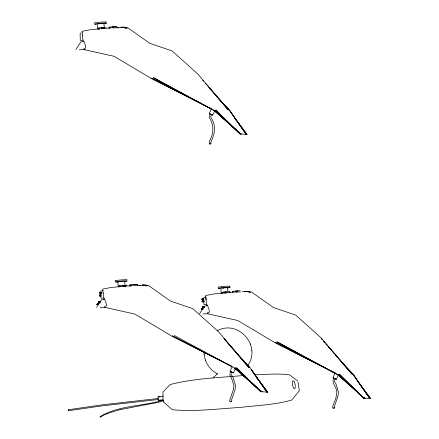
<?xml version="1.0" encoding="UTF-8"?>
<svg xmlns="http://www.w3.org/2000/svg" width="439" height="439" viewBox="0 0 439 439"><rect width="100%" height="100%" fill="white"/><g stroke="black" fill="none" stroke-linecap="round" stroke-linejoin="round"><path stroke-width="0.66" d="M100.471 292.489L100.427 295.727C97.765 295.699 101.996 296.33 100.564 295.738L100.608 292.5L99.56 292.319L101.146 292.275M101.135 292.325L101.047 293.85L100.992 292.583L100.103 292.506L100.059 295.743L100.948 295.809M217.568 373.935C209.441 369.912 203.855 361.132 204.13 352.029M217.091 330.836C237.943 319.076 261.699 345.625 247.876 365.286M231.649 373.798L231.572 375.043L233.142 377.759L235.518 385.59L235.074 389.623L231.6 399.726C233.142 402.618 228.313 402.25 229.981 399.419L233.515 389.25L233.905 385.788L231.693 378.489L229.959 375.285L230.069 373.359L231.166 371.773M203.438 301.818L202.055 301.741L202.412 301.511L202.346 299.244C200.096 298.739 206.401 299.168 202.5 299.255L202.544 300.742L203.021 300.72C204.667 302.098 202.253 301.352 204.064 301.286M202.609 301.758L202.823 299.222L201.891 299.206M202.368 299.178L203.734 299.008M100.948 296.007L100.108 295.699M295.2 388.175L295.249 384.833L294.196 381.299M163.368 396.252L158.117 396.812L157.947 397.525L158.397 400.28L162.907 400.56M158.188 398.502L101.843 404.884L68.259 409.752L68.221 410.191L68.424 410.739L101.963 405.883L158.221 399.506M202.917 307.223L202.609 306.746L204.376 307.086L202.939 307.152L203.35 307.262L201.819 309.325L202.324 309.363L202.642 308.793L202.807 309.308M202.505 308.546L203.109 306.943L203.981 306.757M201.885 309.358L201.523 308.836L202.297 309.133M100.69 416.809C100.613 417.215 100.059 417.034 100.032 416.693C117.004 406.102 139.328 406.371 158.364 401.46L162.15 400.214M98.248 304.743L96.893 304.254L98.32 304.666L97.568 304.156L98.918 302.027M97.288 304.584L97.085 304.079M99.17 301.741L98.824 301.209L100.871 301.774L99.214 301.538L99.505 301.796L97.815 304.457L96.942 304.298M99.774 302.559L100.191 301.648L100.586 301.977M214.611 111.056L212.706 115.139L209.304 113.608L211.335 108.795M235.348 368.809L233.444 372.892L230.041 371.361L232.072 366.549M338.266 375.257L336.367 379.34L332.96 377.809L334.995 372.996M333.865 378.16C330.77 382.918 337.163 387.264 336.823 392.236C336.664 396.999 334.655 401.504 332.899 405.866C331.297 408.824 336.011 408.989 334.518 406.174L337.992 396.071L338.436 392.038L336.06 384.207L334.496 381.491L334.567 380.245L335.319 378.841L333.887 378.188M201.902 308.804L202.961 306.932L203.35 307.262M202.247 308.469L201.49 309.029M204.19 307.278L203.504 307.267L202.807 308.502L203.059 309.166M97.425 304.134L99.11 301.467L98.72 301.368M97.568 304.156L97.957 304.485L99.648 301.818M75.87 49.541L80.792 42.029L83.816 41.217L85.336 45.277L85.825 47.917L83.767 48.63M96.607 307.295L101.53 299.782L104.553 298.964L106.073 303.031L106.562 305.67L104.504 306.384M199.525 313.742L204.448 306.224L207.471 305.412L208.997 309.479L209.485 312.118L207.422 312.826M68.424 410.739L68.259 409.752M203.509 301.39L203.197 301.549M212.997 377.82L217.64 373.649M106.134 27.514C106.167 26.944 94.297 28.239 99.439 28.184M116.758 27.866L112.636 27.893M129.494 286.217C127.606 283.369 142.126 284.554 136.43 284.659M137.407 285.564L145.501 284.895L144.431 285.158M221.882 293.466L222.343 293.307M229.789 291.715L229.976 292.797M240.32 290.909C240.358 290.338 228.483 291.633 233.625 291.578M100.536 417.023L104.224 414.877L111.226 412.248L120.045 409.647M223.489 292.154L223.868 292.16M83.037 41.551L83.816 41.217M206.692 305.753L207.471 305.412M80.913 33.002L80.117 33.364L80.271 40.333L83.212 40.558M163.676 400.598L158.556 402.278L119.984 409.664M97.469 29.001L97.282 23.887L103.944 23.404L104.262 27.24M118.206 286.755L117.8 281.712L118.464 281.558L124.681 281.158L125.049 285.619M221.124 293.203L220.943 288.088L227.605 287.6L227.918 291.436M248.699 291.759L248.051 291.721M104.553 298.964L103.807 299.464M100.174 416.271L100.586 416.402M209.343 143.888L210.939 143.816L210.857 141.973C215.072 134.164 216.284 124.819 210.835 117.29C210.193 116.165 212.663 114.678 210.912 114.381C209.403 112.993 209.2 116.697 209.222 117.537C214.534 125.313 213.573 133.67 209.244 141.665L209.343 143.888L210.138 143.877M333.003 408.089L334.6 408.018M121.85 27.284L121.126 27.465M142.291 285.114L143.789 285.065L142.384 285.037M120.895 27.476L122.015 27.245M98.32 29.199L99.291 29.007M126.509 285.361L126.964 285.196L118.87 285.866L120.176 285.937M232.505 292.594L232.873 292.5M247.958 291.501L248.419 291.342L242.202 291.639M244.265 291.737L246.707 291.512L246.142 291.562M244.474 291.732L246.142 291.556M101.502 27.876L102.945 27.75M109.212 28.299L109.821 28.2M123.694 27.405C128.715 26.592 114.135 27.531 117.295 27.882M119.419 286.859L120.84 286.651M129.949 286.052L131.371 285.844M103.774 27.652L102.913 27.739M101.612 27.887L102.655 27.756M335.264 378.89L334.392 378.467M114.881 27.009C122.706 25.879 103.736 27.295 109.964 27.377M125.088 285.569L125.9 285.46M246.542 291.71L247.355 291.606M211.658 114.639L210.736 114.266M145.161 285.405L145.858 285.29L145.133 285.273M225.042 292.111L225.794 291.984M103.149 27.717C104.416 27.492 101.645 27.652 103.834 27.569M123.891 285.471L124.703 285.345L122.7 285.564M125.06 27.63L126.41 27.476L127.14 27.981L125.11 28.206M145.122 285.46L147.153 285.229L147.877 285.734L145.847 285.959M248.721 291.831L250.071 291.677L250.801 292.182L248.743 292.165L248.699 291.589L247.344 291.726M112.263 26.998L114.277 26.801M125.757 27.898L125.088 27.97L125.038 27.388L125.757 27.898L127.14 27.981M241.565 134.032L240.128 133.939L214.649 110.123L226.069 120.67M133.637 284.686L134.91 284.549C133.494 284.494 138.433 284.56 133.84 284.681M146.494 285.652L145.825 285.723L145.781 285.141L146.494 285.652L147.877 285.734M235.282 291.266L237.933 291.002M158.397 400.28L162.995 399.792M262.303 391.786L260.865 391.692L235.386 367.877L245.813 377.507M365.253 398.228L363.783 398.14L338.304 374.324L351.216 386.243M224.845 292.133L226.272 291.979M224.719 292.994L226.815 292.818M122.706 27.35L123.052 27.311L121.872 27.278M224.79 292.122L224.34 292.154M102.106 28.7L104.153 28.562M122.843 286.453L125.752 286.283M236.292 292.094L240.325 291.946M113.35 27.668L90.599 29.698L81.983 31.328L82.856 39.79L83.481 40.103M134.087 285.421L111.336 287.452L102.726 289.081L103.593 297.543L104.219 297.856M222.886 288.209L223.764 288.154M237.005 291.869L214.254 293.9L205.644 295.529L206.511 303.991L207.137 304.304M243.612 375.499C219.105 377.699 194.087 378.363 170.184 384.52L162.968 392.022L163.072 400.725M79.371 49.761L85.188 49.415M123.392 285.509L122.355 285.564M100.108 307.514L105.283 307.207M203.027 313.962L208.201 313.655M134.427 285.569L137.588 285.548M140.156 285.427L139.404 285.427L140.255 285.405M201.885 299.014L202.363 298.992M201.863 299.113L202.341 299.091M203.284 299.129L203.762 299.102M201.973 299.244L203.663 299.239M203.262 299.222L203.74 299.2M204.119 301.33L203.586 301.308M202.05 301.544L202.889 301.489M202.028 301.648L202.505 301.62M202.055 301.741L202.533 301.719M202.132 301.78L203.916 301.796L203.175 301.823M254.829 374.824C266.363 374.494 278.019 373.265 289.499 374.857L297.801 381.101M210.149 143.827L210.939 143.816M230.887 401.575L231.682 401.57M230.876 401.63L230.08 401.641M117.97 27.876L118.837 27.849M130.707 285.13L131.568 285.098M99.582 292.226L100.087 292.22M99.56 292.319L100.065 292.314M99.582 292.418L100.087 292.418M99.532 295.738L100.882 295.771M99.51 295.831L100.015 295.826M99.527 295.935L100.037 295.93M100.465 295.919L100.97 295.913M114.052 26.746L114.645 26.823M237.708 290.947L237.828 290.997M103.95 298.306L101.008 298.086L100.855 291.112L102.869 290.508L102.935 290.821M206.868 304.754L203.932 304.534L203.773 297.56L205.792 296.951L206.083 299.815M202.961 306.932L202.522 306.899M118.525 281.811L117.8 281.712M130.026 285.136L129.401 285.059M222.414 292.385L221.788 292.314L229.882 291.644M222.129 102.424L229.619 110.238L246.103 134.312L229.531 110.408L246.669 134.35L246.076 134.312L247.02 134.372L240.128 133.939L215.747 109.975L240.001 133.933M251.426 369.83L266.841 392.065L267.757 392.126L260.865 391.692L236.489 367.723L260.739 391.687M346.256 367.114L353.274 374.44L369.759 398.513L353.186 374.61L370.324 398.546L369.737 398.513L370.675 398.568L363.783 398.14L339.407 374.171L363.657 398.129M251.465 369.83L267.406 392.098L266.841 392.065L250.356 367.992L241.461 358.712M158.117 396.812L160.054 396.933M99.648 292.462L99.966 292.489L99.922 295.732L99.604 295.705M209.162 113.465L210.21 113.827M229.899 371.213L230.552 371.416M97.957 304.485L98.347 304.584M82.291 33.09L82.131 32.755M83.86 49.558L114.091 56.302L151.356 78.526L211.082 108.625M207.515 313.759L237.746 320.497L275.012 342.727L335.347 373.128M104.597 307.311L134.828 314.055L172.093 336.279L231.819 366.373L225.772 363.245M232.374 372.393L230.969 371.74M232.346 372.448L231.474 372.02M333.152 377.743L333.87 378.023M163.703 401.767L163.281 401.032M201.391 103.631L151.636 78.169L214.397 110.628L153.485 77.698L213.947 110.463L228.258 122.898M202.604 104.252L205.639 105.804M208.673 107.357L211.099 108.598M325.052 367.833L275.291 342.371L338.057 374.829L277.146 341.893L337.607 374.665L352.934 387.983M329.903 370.313L335.363 373.112M224.559 362.625L172.373 335.923L235.134 368.381L174.228 335.445M232.725 372.415L233.444 372.892M212.322 114.848L212.706 115.139M335.978 379.049L336.367 379.34M127.562 27.635L149.77 43.324L172.077 50.913L198.049 74.246L228.22 109.931L208.964 87.591M251.218 291.836L273.426 307.525L295.732 315.109L321.705 338.447L351.875 374.127L339.786 360.101M248.699 291.589L249.412 292.094M148.3 285.388L170.508 301.077L192.814 308.666L218.787 331.999L248.957 367.684L224.329 339.111M203.965 306.839L204.354 307.163M203.109 306.943L203.504 307.267M202.609 306.746L203.005 307.07M202.544 306.823L202.977 307.256M201.616 308.804L202.324 309.363M201.523 308.836L201.913 309.16M201.452 308.919L201.841 309.243M98.824 301.209L99.505 301.796M98.753 301.286L99.143 301.609M99.631 302.537L100.021 302.866M99.576 302.652L99.999 303.025M97.924 304.342L98.32 304.666M96.997 304.095L97.387 304.425M96.92 304.172L97.315 304.501M229.789 124.232L237.965 131.332M353.96 388.872L356.002 390.65M234.689 368.217L257.682 388.197L250.054 381.464M163.313 401.806L172.346 409.73C195.037 411.848 217.903 408.802 240.567 407.387C257.611 405.351 275.099 404.84 291.666 400.066L299.338 390.792L298.043 382.171M228.296 122.816L214.034 110.293L240.468 133.961L227.561 122.042M229.827 124.16L231.353 125.499M234.41 128.183L237.466 130.866M352.972 387.911L337.695 374.494L364.123 398.162L352.21 387.16M353.993 388.806L356.029 390.595M248.019 379.675L234.772 368.047L261.205 391.714L246.806 378.423M219.785 99.982L220.724 100.959M342.98 363.695L345.317 366.137M222.145 102.682L229.169 110.074L207.636 85.753M347.677 368.853L352.824 374.275L325.914 343.869M241.011 358.46L242.882 360.435M244.287 361.912L246.63 364.375M248.035 365.857L249.906 367.827L223.89 338.436M202.703 80.178L203.597 81.188M205.392 83.218L206.742 84.738M321.425 338.804L322.325 339.813M323.669 341.333L325.014 342.854M203.504 301.697L203.032 301.077L203.054 301.763L202.829 301.494M323.664 341.399L324.558 342.436M325.903 343.995L326.797 345.038M328.591 347.112L329.486 348.154M330.83 349.713L331.725 350.75M333.069 352.308L334.414 353.867M335.753 355.425L336.653 356.463M337.992 358.021L338.892 359.064M235.128 118.689L247.135 134.378M357.544 381.266L370.79 398.579M252.968 372.656L254.625 374.818M256.283 376.986L267.872 392.131M234.163 117.603L236.177 120.302M238.596 123.54L246.669 134.35M357.417 381.261L358.224 382.342M361.045 386.122L370.324 398.546M256.107 376.975L258.127 379.675M259.339 381.293L267.406 392.098M250.417 343.907L250.499 344.269M251.723 350.048L251.81 350.426M204.036 353.911L204.124 354.289M205.353 360.062L205.436 360.43M82.373 35.115L82.428 35.614M103.116 292.868L103.165 293.367M202.977 299.233L203.021 300.72M202.555 301.099L202.577 301.785M96.492 24.304A6.02 0.368 -4.6 0 1 96.421 23.766A6.02 0.368 -4.6 0 1 105.239 23.102A6.02 0.368 -4.6 0 1 103.774 23.755M94.709 23.124A6.02 0.368 -4.6 0 1 100.893 22.148A6.02 0.368 -4.6 0 1 105.761 22.296M118.519 282.008A6.02 0.368 -4.6 0 1 116.456 281.624A6.02 0.368 -4.6 0 1 125.642 280.861A6.02 0.368 -4.6 0 1 124.511 281.509M115.446 280.878A6.02 0.368 -4.6 0 1 120.846 279.961A6.02 0.368 -4.6 0 1 127.025 279.912M294.646 388.274A4.028 1.054 80.4 0 1 292.687 385.585A4.028 1.054 80.4 0 1 293.022 380.767M293.323 380.948A4.028 1.054 80.4 0 1 293.647 381.392M220.148 288.505A6.02 0.368 -4.6 0 1 220.076 287.968A6.02 0.368 -4.6 0 1 228.9 287.304A6.02 0.368 -4.6 0 1 227.435 287.957M218.364 287.325A6.02 0.368 -4.6 0 1 224.548 286.349A6.02 0.368 -4.6 0 1 229.421 286.491M124.429 285.366L123.474 285.355L124.429 285.366M364.688 398.2L363.668 397.311L364.688 398.2M261.77 391.753L260.75 390.864L261.77 391.753"/></g></svg>
